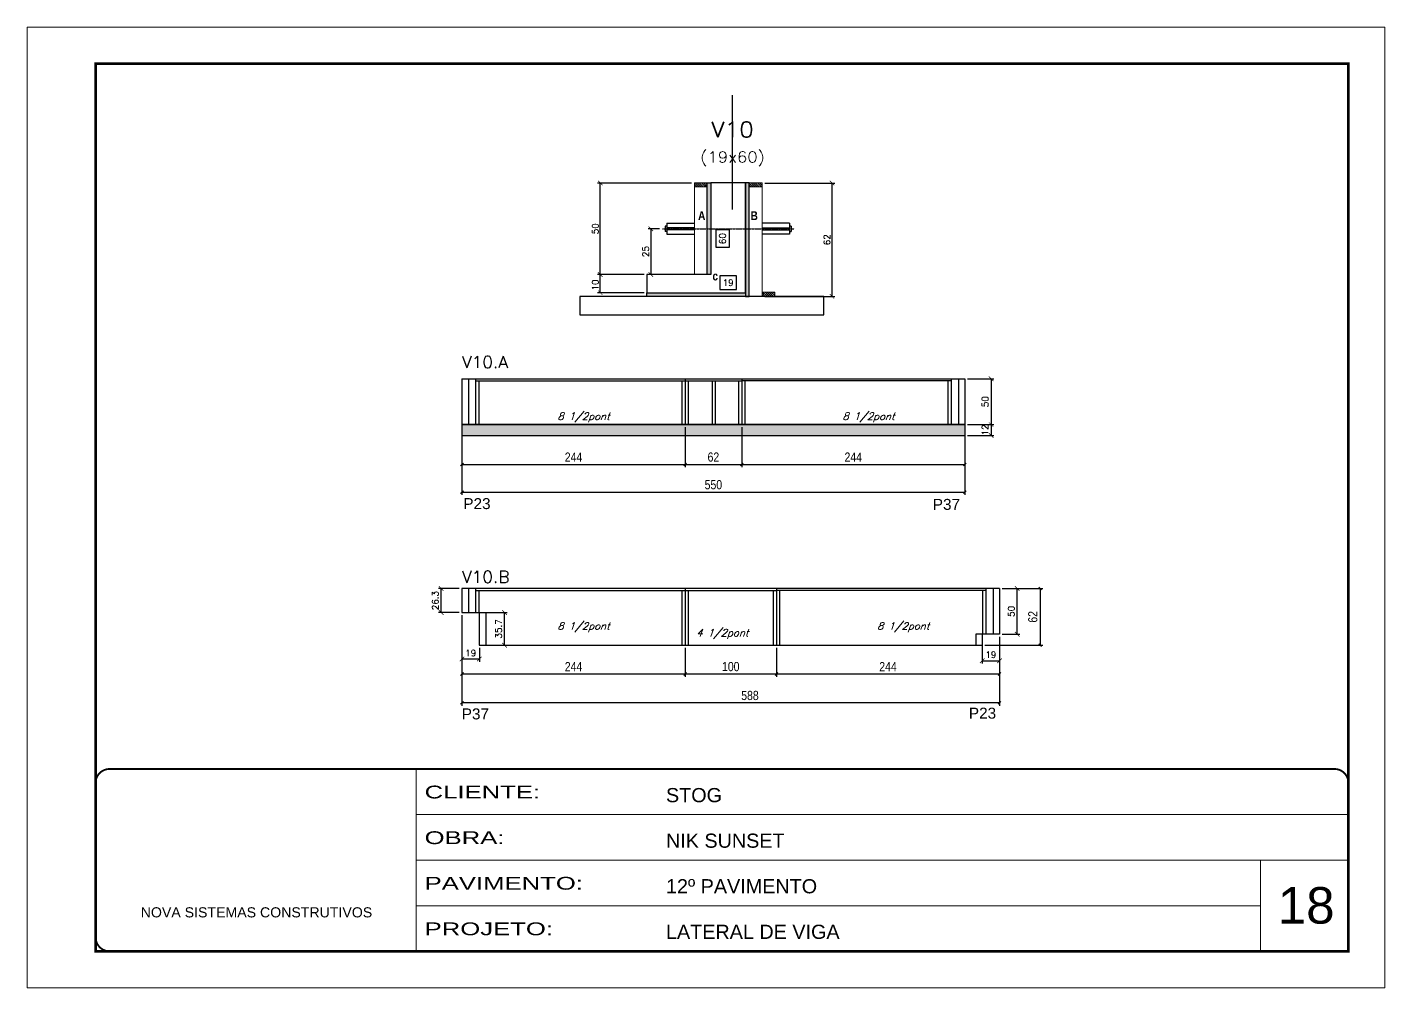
# Model space of a CAD drawing. Extents: x -10448 to -1189, y -11772 to 17235.
# Drawn here: x -8850 to -7365, y 11200 to 12250 of the extents above; entities that cross this region are included whole.
import ezdxf
from ezdxf.enums import TextEntityAlignment as Align

# ---------------------------------------------------------------- set-up
doc = ezdxf.new("R2010")
doc.units = 0
for name, pattern in [('CONTINUO', [0]), ('DASHED', [0.75, 0.5, -0.25]), ('HIDDEN', [0.375, 0.25, -0.125])]:
    doc.linetypes.add(name, pattern=pattern)
for name, color, linetype in [('5', 5, 'Continuous'), ('barrote', 251, 'Continuous'), ('COTA', 241, 'Continuous'), ('Cota Seção (2x)', 4, 'Continuous'), ('detalhes', 4, 'Continuous'), ('Painéis', 200, 'Continuous'), ('SARR_2.2x7', 40, 'Continuous'), ('SARR_3.5x7', 81, 'Continuous'), ('TENSOR', 3, 'Continuous'), ('texto', 7, 'Continuous'), ('Texto de Titulo', 7, 'Continuous'), ('Texto Qtd Sarr', 242, 'Continuous')]:
    doc.layers.add(name, color=color, linetype=linetype)
for name, color, linetype, lineweight in [('CARIMBO', 255, 'Continuous', 9), ('CONCRETO', 251, 'Continuous', 25), ('Folhas', 255, 'Continuous', 9), ('Hachura', 251, 'Continuous', 9), ('Madeira', 126, 'Continuous', 18), ('SARRAFO DE PRESSAO', 251, 'DASHED', 9), ('Texto Seção', 7, 'Continuous', 15)]:
    doc.layers.add(name, color=color, linetype=linetype, lineweight=lineweight)
doc.styles.add('ARIAL', font='arial.ttf')
doc.styles.add('COTA TECNICA', font='techl___.ttf', dxfattribs={"height": 10})
doc.styles.add('REGUA-120', font='ROMANS.shx', dxfattribs={"height": 15})
doc.styles.add('Romans', font='romans.shx')
doc.styles.get("Standard").update_dxf_attribs({"font": 'arial.ttf'})
doc.styles.add('TECNICA', font='techb___.ttf', dxfattribs={"height": 10})
doc.styles.add('Tecnologia', font='')
doc.styles.get('Tecnologia').set_extended_font_data('Forgotten Futurist')
doc.dimstyles.new('Cota Paínel', dxfattribs={"dimtxt": 7, "dimasz": 5, "dimexe": 3, "dimexo": 3, "dimgap": 3, "dimtad": 1, "dimdec": 1, "dimzin": 12, "dimdsep": 46, "dimtxsty": 'Romans', "dimblk": 'ARCHTICK', "dimcen": 0, "dimclrd": 4, "dimclre": 4, "dimclrt": 1, "dimadec": 1, "dimazin": 3, "dimtfac": 1, "dimtdec": 1, "dimtmove": 0, "dimatfit": 3, "dimldrblk": 'OBLIQUE', "dimfxl": 1, "dimtolj": 1, "dimtzin": 12, "dimarcsym": 0})
doc.dimstyles.new('Cota Seção (2x)', dxfattribs={"dimtxt": 7, "dimasz": 5, "dimexe": 3, "dimexo": 3, "dimgap": 2, "dimtad": 3, "dimdec": 1, "dimlfac": 0.5, "dimzin": 12, "dimdsep": 46, "dimtxsty": 'Romans', "dimblk": 'ARCHTICK', "dimcen": 0, "dimclrd": 4, "dimclre": 4, "dimclrt": 1, "dimadec": 1, "dimazin": 3, "dimtfac": 1, "dimtdec": 1, "dimtmove": 0, "dimatfit": 3, "dimldrblk": 'OBLIQUE', "dimfxl": 1, "dimtolj": 1, "dimtzin": 12, "dimarcsym": 0})
doc.dimstyles.new('Cota Seção interna', dxfattribs={"dimtxt": 7, "dimasz": 6, "dimexe": 0.18, "dimexo": 2, "dimgap": -4, "dimtad": 3, "dimdec": 1, "dimlfac": 0.5, "dimzin": 12, "dimdsep": 46, "dimtxsty": 'Romans', "dimblk": 'ARCHTICK', "dimcen": 0.09, "dimse1": 1, "dimse2": 1, "dimsd1": 1, "dimsd2": 1, "dimclrd": 180, "dimclre": 5, "dimclrt": 1, "dimadec": 0, "dimazin": 3, "dimtfac": 1, "dimtdec": 1, "dimtofl": 0, "dimtmove": 0, "dimatfit": 3, "dimldrblk": 'ARCHTICK', "dimfxl": 1, "dimtolj": 1, "dimtzin": 0, "dimarcsym": 0})
doc.dimstyles.new('PAINEL', dxfattribs={"dimtxt": 10, "dimasz": 3, "dimexe": 3, "dimexo": 3, "dimgap": 3, "dimtad": 1, "dimdec": 1, "dimzin": 12, "dimdsep": 46, "dimtxsty": 'COTA TECNICA', "dimblk1": 'OBLIQUE', "dimblk2": 'OBLIQUE', "dimsah": 1, "dimcen": 0.9, "dimclrd": 4, "dimclre": 4, "dimclrt": 240, "dimadec": 1, "dimazin": 3, "dimtfac": 1, "dimtdec": 1, "dimtmove": 0, "dimatfit": 3, "dimfxl": 1, "dimtolj": 1, "dimtzin": 12, "dimarcsym": 0})

# ---------------------------------------------------------------- blocks, each defined once
blk = doc.blocks.new('9999999999')
at = {"color": 30, "linetype": 'CONTINUO'}
for p, q in [((98564.6, 34230.2), (98564.6, 34429.4)), ((98564.6, 34379.6), (99584, 34379.6)), ((98564.6, 34329.8), (99488, 34329.8)), ((99584, 34329.8), (99488, 34329.8)), ((99488, 34329.8), (99488, 34230.2)), ((98564.6, 34280), (99488, 34280))]:
    blk.add_line(p, q, dxfattribs=at)
at = {"color": 30, "linetype": 'CONTINUO', "const_width": 2}
blk.add_lwpolyline([(99584, 34230.2), (99584, 34414.4, 0.414214), (99569, 34429.4), (98229, 34429.4, 0.414214), (98214, 34414.4), (98214, 34245.2, 0.414214), (98229, 34230.2), (99584, 34230.2)], format="xyb", dxfattribs=at)
at = {"layer": 'Folhas'}
blk.add_lwpolyline([(98139, 34190.2), (99624, 34190.2), (99624, 35240.2), (98139, 35240.2)], close=True, dxfattribs=at)
at = {"layer": 'Folhas', "color": 30, "const_width": 3}
blk.add_lwpolyline([(98214, 34230.2), (99584, 34230.2), (99584, 35200.2), (98214, 35200.2)], close=True, dxfattribs=at)
at = {"color": 7, "linetype": 'Continuous', "ltscale": 5, "style": 'ARIAL'}
for s, height, p in [('STOG', 15.48, (98837.7, 34393.1)), ('NIK SUNSET', 15.48, (98837.7, 34343.3)), ('12º PAVIMENTO', 15.483, (98837.7, 34293.5)), ('NOVA SISTEMAS CONSTRUTIVOS', 11.059, (98263.2, 34267.2)), ('LATERAL DE VIGA', 15.483, (98837.7, 34243.7))]:
    blk.add_text(s, height=height, dxfattribs=at).set_placement(p)
at = {"layer": 'Folhas', "color": 7, "style": 'Tecnologia', "width": 1.5}
for s, p in [('CLIENTE:', (98573.7, 34397.2)), ('OBRA:', (98573.7, 34347.3)), ('PAVIMENTO:', (98573.7, 34297.5)), ('PROJETO:', (98573.7, 34247.7))]:
    blk.add_text(s, height=14, dxfattribs=at).set_placement(p)
blk = doc.blocks.new('_ArchTick')
at = {"color": 0, "linetype": 'ByBlock', "const_width": 0.15}
blk.add_lwpolyline([(-0.5, -0.5), (0.5, 0.5)], dxfattribs=at)
blk = doc.blocks.new('*D390')
at = {"layer": 'COTA', "color": 4, "lineweight": -2, "transparency": 16777216}
for p, q in [((-8158, 12029.5), (-8170.7, 12029.5)), ((-8167.7, 12029.5), (-8167.7, 11979.6)), ((-8158, 11979.6), (-8170.7, 11979.6))]:
    blk.add_line(p, q, dxfattribs=at)
at = {"layer": 'Defpoints', "color": 0, "transparency": 16777216}
for p in [(-8155, 12029.5), (-8167.7, 11979.6), (-8155, 11979.6)]:
    blk.add_point(p, dxfattribs=at)
at = {"layer": 'COTA', "color": 4, "lineweight": -2, "transparency": 16777216, "xscale": 5, "yscale": 5, "zscale": 5}
for p, rotation in [((-8167.7, 12029.5), 90), ((-8167.7, 11979.6), 270)]:
    blk.add_blockref('_ArchTick', p, dxfattribs=dict(at, rotation=rotation))
at = {"layer": 'COTA', "color": 1, "transparency": 16777216, "insert": (-8173.2, 12004.6), "char_height": 7, "attachment_point": 5, "rotation": 90, "style": 'Romans'}
blk.add_mtext('\\A1;25', dxfattribs=at)
blk = doc.blocks.new('_Oblique')
at = {"color": 0, "linetype": 'ByBlock', "lineweight": -2}
blk.add_line((-0.5, -0.5), (0.5, 0.5), dxfattribs=at)
blk = doc.blocks.new('*D391')
at = {"layer": 'COTA', "color": 4, "lineweight": -2, "transparency": 16777216}
for p, q in [((-8043, 12079.6), (-7966.5, 12079.6)), ((-7969.5, 12079.6), (-7969.5, 11955.6)), ((-8043, 11955.6), (-7966.5, 11955.6))]:
    blk.add_line(p, q, dxfattribs=at)
at = {"layer": 'Defpoints', "color": 0, "transparency": 16777216}
for p in [(-8046, 12079.6), (-8046, 11955.6), (-7969.5, 11955.6)]:
    blk.add_point(p, dxfattribs=at)
at = {"layer": 'COTA', "color": 4, "lineweight": -2, "transparency": 16777216, "xscale": 5, "yscale": 5, "zscale": 5}
for p, rotation in [((-7969.5, 12079.6), 90), ((-7969.5, 11955.6), 270)]:
    blk.add_blockref('_ArchTick', p, dxfattribs=dict(at, rotation=rotation))
at = {"layer": 'COTA', "color": 1, "transparency": 16777216, "insert": (-7975, 12017.6), "char_height": 7, "attachment_point": 5, "rotation": 90, "style": 'Romans'}
blk.add_mtext('\\A1;62', dxfattribs=at)
blk = doc.blocks.new('*D392')
at = {"layer": 'Cota Seção (2x)', "color": 180, "lineweight": -2, "transparency": 16777216}
for p, q in [((-8081.7, 12028.3), (-8096.7, 12028.3)), ((-8096.7, 12028.3), (-8096.7, 12009.3)), ((-8081.7, 12009.3), (-8081.7, 12028.3)), ((-8096.7, 12009.3), (-8081.7, 12009.3))]:
    blk.add_line(p, q, dxfattribs=at)
at = {"layer": 'Defpoints', "color": 0, "transparency": 16777216}
for p in [(-8064, 12079.6), (-8077.7, 11959.6), (-8064, 11959.6)]:
    blk.add_point(p, dxfattribs=at)
at = {"layer": 'Cota Seção (2x)', "color": 1, "transparency": 16777216, "insert": (-8089.2, 12018.8), "char_height": 7, "attachment_point": 5, "rotation": 90, "style": 'Romans'}
blk.add_mtext('\\A1;60', dxfattribs=at)
blk = doc.blocks.new('*D393')
at = {"layer": 'Cota Seção (2x)', "color": 180, "lineweight": -2, "transparency": 16777216}
for p, q in [((-8074, 11978.1), (-8092, 11978.1)), ((-8092, 11978.1), (-8092, 11963.1)), ((-8074, 11963.1), (-8074, 11978.1)), ((-8092, 11963.1), (-8074, 11963.1))]:
    blk.add_line(p, q, dxfattribs=at)
at = {"layer": 'Defpoints', "color": 0, "transparency": 16777216}
for p in [(-8102, 12079.6), (-8064, 12079.6), (-8064, 11959.1)]:
    blk.add_point(p, dxfattribs=at)
at = {"layer": 'Cota Seção (2x)', "color": 1, "transparency": 16777216, "insert": (-8083, 11970.6), "char_height": 7, "attachment_point": 5, "style": 'Romans'}
blk.add_mtext('\\A1;19', dxfattribs=at)
blk = doc.blocks.new('*D388')
at = {"layer": 'COTA', "color": 4, "lineweight": -2, "transparency": 16777216}
for p, q in [((-8175, 11979.6), (-8225.9, 11979.6)), ((-8222.9, 11959.6), (-8222.9, 11979.6)), ((-8175, 11959.6), (-8225.9, 11959.6))]:
    blk.add_line(p, q, dxfattribs=at)
at = {"layer": 'Defpoints', "color": 0, "transparency": 16777216}
for p in [(-8222.9, 11979.6), (-8172, 11979.6), (-8172, 11959.6)]:
    blk.add_point(p, dxfattribs=at)
at = {"layer": 'COTA', "color": 4, "lineweight": -2, "transparency": 16777216, "xscale": 5, "yscale": 5, "zscale": 5}
for p, rotation in [((-8222.9, 11979.6), 90), ((-8222.9, 11959.6), 270)]:
    blk.add_blockref('_ArchTick', p, dxfattribs=dict(at, rotation=rotation))
at = {"layer": 'COTA', "color": 1, "transparency": 16777216, "insert": (-8228.4, 11968.1), "char_height": 7, "attachment_point": 5, "rotation": 90, "style": 'Romans'}
blk.add_mtext('\\A1;10', dxfattribs=at)
blk = doc.blocks.new('*D389')
at = {"layer": 'COTA', "color": 4, "lineweight": -2, "transparency": 16777216}
for p, q in [((-8123, 12079.6), (-8225.9, 12079.6)), ((-8222.9, 11979.6), (-8222.9, 12079.6)), ((-8175, 11979.6), (-8225.9, 11979.6))]:
    blk.add_line(p, q, dxfattribs=at)
at = {"layer": 'Defpoints', "color": 0, "transparency": 16777216}
for p in [(-8222.9, 12079.6), (-8120, 12079.6), (-8172, 11979.6)]:
    blk.add_point(p, dxfattribs=at)
at = {"layer": 'COTA', "color": 4, "lineweight": -2, "transparency": 16777216, "xscale": 5, "yscale": 5, "zscale": 5}
for p, rotation in [((-8222.9, 12079.6), 90), ((-8222.9, 11979.6), 270)]:
    blk.add_blockref('_ArchTick', p, dxfattribs=dict(at, rotation=rotation))
at = {"layer": 'COTA', "color": 1, "transparency": 16777216, "insert": (-8228.4, 12029.6), "char_height": 7, "attachment_point": 5, "rotation": 90, "style": 'Romans'}
blk.add_mtext('\\A1;50', dxfattribs=at)
blk = doc.blocks.new('titulo1')
at = {"layer": 'Defpoints', "color": 252, "linetype": 'HIDDEN', "ltscale": 2}
blk.add_line((0, 0), (0, 125), dxfattribs=at)
at = {"layer": 'Defpoints', "style": 'Romans', "oblique": 15}
blk.add_attdef('FOLHA', text='', height=10, dxfattribs=at).set_placement((0, 15.6), align=Align.MIDDLE_CENTER)
at = {"layer": 'Texto Qtd Sarr', "color": 3, "style": 'Romans', "oblique": 15}
for tag, height, p in [('TITULO', 17, (0, 71.4)), ('SEÇÃO', 12, (0, 41.5))]:
    blk.add_attdef(tag, text='', height=height, dxfattribs=at).set_placement(p, align=Align.MIDDLE_CENTER)
blk = doc.blocks.new('*D397')
at = {"layer": 'COTA', "color": 4, "linetype": 'ByBlock', "lineweight": -2, "transparency": 16777216}
for p, q in [((-8374.2, 11812.6), (-8374.2, 11768.9)), ((-8130.2, 11812.6), (-8130.2, 11768.9)), ((-8374.2, 11771.9), (-8130.2, 11771.9))]:
    blk.add_line(p, q, dxfattribs=at)
at = {"layer": 'Defpoints', "color": 0, "linetype": 'ByBlock', "transparency": 16777216}
for p in [(-8374.2, 11815.6), (-8130.2, 11815.6), (-8130.2, 11771.9)]:
    blk.add_point(p, dxfattribs=at)
at = {"layer": 'COTA', "color": 4, "linetype": 'ByBlock', "lineweight": -2, "transparency": 16777216, "xscale": 3, "yscale": 3, "zscale": 3, "rotation": 180}
blk.add_blockref('_Oblique', (-8374.2, 11771.9), dxfattribs=at)
at = {"layer": 'COTA', "color": 4, "linetype": 'ByBlock', "lineweight": -2, "transparency": 16777216, "xscale": 3, "yscale": 3, "zscale": 3}
blk.add_blockref('_Oblique', (-8130.2, 11771.9), dxfattribs=at)
at = {"layer": 'COTA', "color": 240, "linetype": 'ByBlock', "transparency": 16777216, "insert": (-8252.2, 11780), "char_height": 10, "attachment_point": 5, "style": 'COTA TECNICA'}
blk.add_mtext('\\A1;244', dxfattribs=at)
blk = doc.blocks.new('*D398')
at = {"layer": 'COTA', "color": 4, "linetype": 'ByBlock', "lineweight": -2, "transparency": 16777216}
for p, q in [((-8130.2, 11812.6), (-8130.2, 11768.9)), ((-8068.2, 11812.6), (-8068.2, 11768.9)), ((-8130.2, 11771.9), (-8068.2, 11771.9))]:
    blk.add_line(p, q, dxfattribs=at)
at = {"layer": 'Defpoints', "color": 0, "linetype": 'ByBlock', "transparency": 16777216}
for p in [(-8130.2, 11815.6), (-8068.2, 11815.6), (-8068.2, 11771.9)]:
    blk.add_point(p, dxfattribs=at)
at = {"layer": 'COTA', "color": 4, "linetype": 'ByBlock', "lineweight": -2, "transparency": 16777216, "xscale": 3, "yscale": 3, "zscale": 3, "rotation": 180}
blk.add_blockref('_Oblique', (-8130.2, 11771.9), dxfattribs=at)
at = {"layer": 'COTA', "color": 4, "linetype": 'ByBlock', "lineweight": -2, "transparency": 16777216, "xscale": 3, "yscale": 3, "zscale": 3}
blk.add_blockref('_Oblique', (-8068.2, 11771.9), dxfattribs=at)
at = {"layer": 'COTA', "color": 240, "linetype": 'ByBlock', "transparency": 16777216, "insert": (-8099.2, 11780), "char_height": 10, "attachment_point": 5, "style": 'COTA TECNICA'}
blk.add_mtext('\\A1;62', dxfattribs=at)
blk = doc.blocks.new('*D399')
at = {"layer": 'COTA', "color": 4, "linetype": 'ByBlock', "lineweight": -2, "transparency": 16777216}
for p, q in [((-8068.2, 11812.6), (-8068.2, 11768.9)), ((-7824.2, 11812.6), (-7824.2, 11768.9)), ((-8068.2, 11771.9), (-7824.2, 11771.9))]:
    blk.add_line(p, q, dxfattribs=at)
at = {"layer": 'Defpoints', "color": 0, "linetype": 'ByBlock', "transparency": 16777216}
for p in [(-8068.2, 11815.6), (-7824.2, 11815.6), (-7824.2, 11771.9)]:
    blk.add_point(p, dxfattribs=at)
at = {"layer": 'COTA', "color": 4, "linetype": 'ByBlock', "lineweight": -2, "transparency": 16777216, "xscale": 3, "yscale": 3, "zscale": 3, "rotation": 180}
blk.add_blockref('_Oblique', (-8068.2, 11771.9), dxfattribs=at)
at = {"layer": 'COTA', "color": 4, "linetype": 'ByBlock', "lineweight": -2, "transparency": 16777216, "xscale": 3, "yscale": 3, "zscale": 3}
blk.add_blockref('_Oblique', (-7824.2, 11771.9), dxfattribs=at)
at = {"layer": 'COTA', "color": 240, "linetype": 'ByBlock', "transparency": 16777216, "insert": (-7946.2, 11780), "char_height": 10, "attachment_point": 5, "style": 'COTA TECNICA'}
blk.add_mtext('\\A1;244', dxfattribs=at)
blk = doc.blocks.new('*D400')
at = {"layer": 'COTA', "color": 4, "linetype": 'ByBlock', "lineweight": -2, "transparency": 16777216}
for p, q in [((-8030.2, 11571.4), (-8030.2, 11539.9)), ((-7786.2, 11571.4), (-7786.2, 11539.9)), ((-7786.2, 11542.9), (-8030.2, 11542.9))]:
    blk.add_line(p, q, dxfattribs=at)
at = {"layer": 'Defpoints', "color": 0, "linetype": 'ByBlock', "transparency": 16777216}
for p in [(-8030.2, 11574.4), (-7786.2, 11574.4), (-8030.2, 11542.9)]:
    blk.add_point(p, dxfattribs=at)
at = {"layer": 'COTA', "color": 4, "linetype": 'ByBlock', "lineweight": -2, "transparency": 16777216, "xscale": 3, "yscale": 3, "zscale": 3, "rotation": 180}
blk.add_blockref('_Oblique', (-8030.2, 11542.9), dxfattribs=at)
at = {"layer": 'COTA', "color": 4, "linetype": 'ByBlock', "lineweight": -2, "transparency": 16777216, "xscale": 3, "yscale": 3, "zscale": 3}
blk.add_blockref('_Oblique', (-7786.2, 11542.9), dxfattribs=at)
at = {"layer": 'COTA', "color": 240, "linetype": 'ByBlock', "transparency": 16777216, "insert": (-7908.2, 11551), "char_height": 10, "attachment_point": 5, "style": 'COTA TECNICA'}
blk.add_mtext('\\A1;244', dxfattribs=at)
blk = doc.blocks.new('*D394')
at = {"layer": 'COTA', "color": 4, "linetype": 'ByBlock', "lineweight": -2, "transparency": 16777216}
for p, q in [((-8374.2, 11571.4), (-8374.2, 11508.3)), ((-7786.2, 11571.4), (-7786.2, 11508.3)), ((-7786.2, 11511.3), (-8374.2, 11511.3))]:
    blk.add_line(p, q, dxfattribs=at)
at = {"layer": 'Defpoints', "color": 0, "linetype": 'ByBlock', "transparency": 16777216}
for p in [(-8374.2, 11574.4), (-7786.2, 11574.4), (-8374.2, 11511.3)]:
    blk.add_point(p, dxfattribs=at)
at = {"layer": 'COTA', "color": 4, "linetype": 'ByBlock', "lineweight": -2, "transparency": 16777216, "xscale": 3, "yscale": 3, "zscale": 3, "rotation": 180}
blk.add_blockref('_Oblique', (-8374.2, 11511.3), dxfattribs=at)
at = {"layer": 'COTA', "color": 4, "linetype": 'ByBlock', "lineweight": -2, "transparency": 16777216, "xscale": 3, "yscale": 3, "zscale": 3}
blk.add_blockref('_Oblique', (-7786.2, 11511.3), dxfattribs=at)
at = {"layer": 'COTA', "color": 240, "linetype": 'ByBlock', "transparency": 16777216, "insert": (-8059.2, 11519.4), "char_height": 10, "attachment_point": 5, "style": 'COTA TECNICA'}
blk.add_mtext('\\A1;588', dxfattribs=at)
blk = doc.blocks.new('*D401')
at = {"layer": 'COTA', "color": 4, "linetype": 'ByBlock', "lineweight": -2, "transparency": 16777216}
for p, q in [((-8130.2, 11571.4), (-8130.2, 11539.9)), ((-8030.2, 11571.4), (-8030.2, 11539.9)), ((-8030.2, 11542.9), (-8130.2, 11542.9))]:
    blk.add_line(p, q, dxfattribs=at)
at = {"layer": 'Defpoints', "color": 0, "linetype": 'ByBlock', "transparency": 16777216}
for p in [(-8130.2, 11574.4), (-8030.2, 11574.4), (-8130.2, 11542.9)]:
    blk.add_point(p, dxfattribs=at)
at = {"layer": 'COTA', "color": 4, "linetype": 'ByBlock', "lineweight": -2, "transparency": 16777216, "xscale": 3, "yscale": 3, "zscale": 3, "rotation": 180}
blk.add_blockref('_Oblique', (-8130.2, 11542.9), dxfattribs=at)
at = {"layer": 'COTA', "color": 4, "linetype": 'ByBlock', "lineweight": -2, "transparency": 16777216, "xscale": 3, "yscale": 3, "zscale": 3}
blk.add_blockref('_Oblique', (-8030.2, 11542.9), dxfattribs=at)
at = {"layer": 'COTA', "color": 240, "linetype": 'ByBlock', "transparency": 16777216, "insert": (-8080.2, 11551), "char_height": 10, "attachment_point": 5, "style": 'COTA TECNICA'}
blk.add_mtext('\\A1;100', dxfattribs=at)
blk = doc.blocks.new('*D402')
at = {"layer": 'COTA', "color": 4, "linetype": 'ByBlock', "lineweight": -2, "transparency": 16777216}
for p, q in [((-8374.2, 11607.1), (-8374.2, 11539.9)), ((-8130.2, 11571.4), (-8130.2, 11539.9)), ((-8130.2, 11542.9), (-8374.2, 11542.9))]:
    blk.add_line(p, q, dxfattribs=at)
at = {"layer": 'Defpoints', "color": 0, "linetype": 'ByBlock', "transparency": 16777216}
for p in [(-8374.2, 11610.1), (-8130.2, 11574.4), (-8374.2, 11542.9)]:
    blk.add_point(p, dxfattribs=at)
at = {"layer": 'COTA', "color": 4, "linetype": 'ByBlock', "lineweight": -2, "transparency": 16777216, "xscale": 3, "yscale": 3, "zscale": 3, "rotation": 180}
blk.add_blockref('_Oblique', (-8374.2, 11542.9), dxfattribs=at)
at = {"layer": 'COTA', "color": 4, "linetype": 'ByBlock', "lineweight": -2, "transparency": 16777216, "xscale": 3, "yscale": 3, "zscale": 3}
blk.add_blockref('_Oblique', (-8130.2, 11542.9), dxfattribs=at)
at = {"layer": 'COTA', "color": 240, "linetype": 'ByBlock', "transparency": 16777216, "insert": (-8252.2, 11551), "char_height": 10, "attachment_point": 5, "style": 'COTA TECNICA'}
blk.add_mtext('\\A1;244', dxfattribs=at)
blk = doc.blocks.new('*D403')
at = {"layer": 'COTA', "color": 4, "linetype": 'ByBlock', "lineweight": -2, "transparency": 16777216}
for p, q in [((-7783.2, 11636.4), (-7738.7, 11636.4)), ((-7741.7, 11636.4), (-7741.7, 11574.4)), ((-7802.2, 11574.4), (-7738.7, 11574.4))]:
    blk.add_line(p, q, dxfattribs=at)
at = {"layer": 'Defpoints', "color": 0, "linetype": 'ByBlock', "transparency": 16777216}
for p in [(-7786.2, 11636.4), (-7805.2, 11574.4), (-7741.7, 11574.4)]:
    blk.add_point(p, dxfattribs=at)
at = {"layer": 'COTA', "color": 4, "linetype": 'ByBlock', "lineweight": -2, "transparency": 16777216, "xscale": 3, "yscale": 3, "zscale": 3}
for p, rotation in [((-7741.7, 11636.4), 90), ((-7741.7, 11574.4), 270)]:
    blk.add_blockref('_Oblique', p, dxfattribs=dict(at, rotation=rotation))
at = {"layer": 'COTA', "color": 240, "linetype": 'ByBlock', "transparency": 16777216, "insert": (-7749.8, 11605.4), "char_height": 10, "attachment_point": 5, "rotation": 90, "style": 'COTA TECNICA'}
blk.add_mtext('\\A1;62', dxfattribs=at)
blk = doc.blocks.new('*D395')
at = {"layer": 'COTA', "color": 4, "lineweight": -2, "transparency": 16777216}
for p, q in [((-7821.2, 11865.6), (-7792.5, 11865.6)), ((-7795.5, 11865.6), (-7795.5, 11815.6)), ((-7821.2, 11815.6), (-7792.5, 11815.6))]:
    blk.add_line(p, q, dxfattribs=at)
at = {"layer": 'Defpoints', "color": 0, "transparency": 16777216}
for p in [(-7824.2, 11865.6), (-7824.2, 11815.6), (-7795.5, 11815.6)]:
    blk.add_point(p, dxfattribs=at)
at = {"layer": 'COTA', "color": 4, "lineweight": -2, "transparency": 16777216, "xscale": 5, "yscale": 5, "zscale": 5}
for p, rotation in [((-7795.5, 11865.6), 90), ((-7795.5, 11815.6), 270)]:
    blk.add_blockref('_ArchTick', p, dxfattribs=dict(at, rotation=rotation))
at = {"layer": 'COTA', "color": 1, "transparency": 16777216, "insert": (-7802, 11840.6), "char_height": 7, "attachment_point": 5, "rotation": 90, "style": 'Romans'}
blk.add_mtext('\\A1;50', dxfattribs=at)
blk = doc.blocks.new('*D396')
at = {"layer": 'COTA', "color": 4, "linetype": 'ByBlock', "lineweight": -2, "transparency": 16777216}
for p, q in [((-8374.2, 11812.6), (-8374.2, 11738.6)), ((-7824.2, 11812.6), (-7824.2, 11738.6)), ((-8374.2, 11741.6), (-7824.2, 11741.6))]:
    blk.add_line(p, q, dxfattribs=at)
at = {"layer": 'Defpoints', "color": 0, "linetype": 'ByBlock', "transparency": 16777216}
for p in [(-8374.2, 11815.6), (-7824.2, 11815.6), (-7824.2, 11741.6)]:
    blk.add_point(p, dxfattribs=at)
at = {"layer": 'COTA', "color": 4, "linetype": 'ByBlock', "lineweight": -2, "transparency": 16777216, "xscale": 3, "yscale": 3, "zscale": 3, "rotation": 180}
blk.add_blockref('_Oblique', (-8374.2, 11741.6), dxfattribs=at)
at = {"layer": 'COTA', "color": 4, "linetype": 'ByBlock', "lineweight": -2, "transparency": 16777216, "xscale": 3, "yscale": 3, "zscale": 3}
blk.add_blockref('_Oblique', (-7824.2, 11741.6), dxfattribs=at)
at = {"layer": 'COTA', "color": 240, "linetype": 'ByBlock', "transparency": 16777216, "insert": (-8099.2, 11749.8), "char_height": 10, "attachment_point": 5, "style": 'COTA TECNICA'}
blk.add_mtext('\\A1;550', dxfattribs=at)
blk = doc.blocks.new('*D404')
at = {"layer": 'COTA', "color": 4, "lineweight": -2, "transparency": 16777216}
for p, q in [((-7821.2, 11815.6), (-7792.5, 11815.6)), ((-7795.5, 11815.6), (-7795.5, 11803.6)), ((-7821.2, 11803.6), (-7792.5, 11803.6))]:
    blk.add_line(p, q, dxfattribs=at)
at = {"layer": 'Defpoints', "color": 0, "transparency": 16777216}
for p in [(-7824.2, 11815.6), (-7824.2, 11803.6), (-7795.5, 11803.6)]:
    blk.add_point(p, dxfattribs=at)
at = {"layer": 'COTA', "color": 4, "lineweight": -2, "transparency": 16777216, "xscale": 5, "yscale": 5, "zscale": 5}
for p, rotation in [((-7795.5, 11815.6), 90), ((-7795.5, 11803.6), 270)]:
    blk.add_blockref('_ArchTick', p, dxfattribs=dict(at, rotation=rotation))
at = {"layer": 'COTA', "color": 1, "transparency": 16777216, "insert": (-7802, 11809.6), "char_height": 7, "attachment_point": 5, "rotation": 90, "style": 'Romans'}
blk.add_mtext('\\A1;12', dxfattribs=at)
blk = doc.blocks.new('*D1233')
at = {"layer": 'COTA', "color": 4, "lineweight": -2, "transparency": 16777216}
for p, q in [((-7783.2, 11636.4), (-7763.9, 11636.4)), ((-7766.9, 11586.4), (-7766.9, 11636.4)), ((-7783.2, 11586.4), (-7763.9, 11586.4))]:
    blk.add_line(p, q, dxfattribs=at)
at = {"layer": 'Defpoints', "color": 0, "transparency": 16777216}
for p in [(-7786.2, 11636.4), (-7766.9, 11636.4), (-7786.2, 11586.4)]:
    blk.add_point(p, dxfattribs=at)
at = {"layer": 'COTA', "color": 4, "lineweight": -2, "transparency": 16777216, "xscale": 5, "yscale": 5, "zscale": 5}
for p, rotation in [((-7766.9, 11636.4), 90), ((-7766.9, 11586.4), 270)]:
    blk.add_blockref('_ArchTick', p, dxfattribs=dict(at, rotation=rotation))
at = {"layer": 'COTA', "color": 1, "transparency": 16777216, "insert": (-7773.4, 11611.4), "char_height": 7, "attachment_point": 5, "rotation": 90, "style": 'Romans'}
blk.add_mtext('\\A1;50', dxfattribs=at)
blk = doc.blocks.new('*D1234')
at = {"layer": 'COTA', "color": 4, "lineweight": -2, "transparency": 16777216}
for p, q in [((-7805.2, 11583.4), (-7805.2, 11554.5)), ((-7786.2, 11583.4), (-7786.2, 11554.5)), ((-7805.2, 11557.5), (-7786.2, 11557.5))]:
    blk.add_line(p, q, dxfattribs=at)
at = {"layer": 'Defpoints', "color": 0, "transparency": 16777216}
for p in [(-7805.2, 11586.4), (-7786.2, 11586.4), (-7786.2, 11557.5)]:
    blk.add_point(p, dxfattribs=at)
at = {"layer": 'COTA', "color": 4, "lineweight": -2, "transparency": 16777216, "xscale": 5, "yscale": 5, "zscale": 5, "rotation": 180}
blk.add_blockref('_ArchTick', (-7805.2, 11557.5), dxfattribs=at)
at = {"layer": 'COTA', "color": 4, "lineweight": -2, "transparency": 16777216, "xscale": 5, "yscale": 5, "zscale": 5}
blk.add_blockref('_ArchTick', (-7786.2, 11557.5), dxfattribs=at)
at = {"layer": 'COTA', "color": 1, "transparency": 16777216, "insert": (-7795.7, 11564), "char_height": 7, "attachment_point": 5, "style": 'Romans'}
blk.add_mtext('\\A1;19', dxfattribs=at)
blk = doc.blocks.new('*D1235')
at = {"layer": 'COTA', "color": 4, "lineweight": -2, "transparency": 16777216}
for p, q in [((-8374.2, 11607.1), (-8374.2, 11556.3)), ((-8355.2, 11571.4), (-8355.2, 11556.3)), ((-8355.2, 11559.3), (-8374.2, 11559.3))]:
    blk.add_line(p, q, dxfattribs=at)
at = {"layer": 'Defpoints', "color": 0, "transparency": 16777216}
for p in [(-8374.2, 11610.1), (-8355.2, 11574.4), (-8374.2, 11559.3)]:
    blk.add_point(p, dxfattribs=at)
at = {"layer": 'COTA', "color": 4, "lineweight": -2, "transparency": 16777216, "xscale": 5, "yscale": 5, "zscale": 5, "rotation": 180}
blk.add_blockref('_ArchTick', (-8374.2, 11559.3), dxfattribs=at)
at = {"layer": 'COTA', "color": 4, "lineweight": -2, "transparency": 16777216, "xscale": 5, "yscale": 5, "zscale": 5}
blk.add_blockref('_ArchTick', (-8355.2, 11559.3), dxfattribs=at)
at = {"layer": 'COTA', "color": 1, "transparency": 16777216, "insert": (-8364.7, 11565.8), "char_height": 7, "attachment_point": 5, "style": 'Romans'}
blk.add_mtext('\\A1;19', dxfattribs=at)
blk = doc.blocks.new('*D1236')
at = {"layer": 'COTA', "color": 4, "lineweight": -2, "transparency": 16777216}
for p, q in [((-8352.2, 11610.1), (-8324.6, 11610.1)), ((-8327.6, 11574.4), (-8327.6, 11610.1)), ((-8352.2, 11574.4), (-8324.6, 11574.4))]:
    blk.add_line(p, q, dxfattribs=at)
at = {"layer": 'Defpoints', "color": 0, "transparency": 16777216}
for p in [(-8355.2, 11610.1), (-8327.6, 11610.1), (-8355.2, 11574.4)]:
    blk.add_point(p, dxfattribs=at)
at = {"layer": 'COTA', "color": 4, "lineweight": -2, "transparency": 16777216, "xscale": 5, "yscale": 5, "zscale": 5}
for p, rotation in [((-8327.6, 11610.1), 90), ((-8327.6, 11574.4), 270)]:
    blk.add_blockref('_ArchTick', p, dxfattribs=dict(at, rotation=rotation))
at = {"layer": 'COTA', "color": 1, "transparency": 16777216, "insert": (-8334.1, 11592.2), "char_height": 7, "attachment_point": 5, "rotation": 90, "style": 'Romans'}
blk.add_mtext('\\A1;35.7', dxfattribs=at)
blk = doc.blocks.new('*D1239')
at = {"layer": 'COTA', "color": 4, "lineweight": -2, "transparency": 16777216}
for p, q in [((-8377.2, 11636.4), (-8399.9, 11636.4)), ((-8396.9, 11610.1), (-8396.9, 11636.4)), ((-8377.2, 11610.1), (-8399.9, 11610.1))]:
    blk.add_line(p, q, dxfattribs=at)
at = {"layer": 'Defpoints', "color": 0, "transparency": 16777216}
for p in [(-8396.9, 11636.4), (-8374.2, 11636.4), (-8374.2, 11610.1)]:
    blk.add_point(p, dxfattribs=at)
at = {"layer": 'COTA', "color": 4, "lineweight": -2, "transparency": 16777216, "xscale": 5, "yscale": 5, "zscale": 5}
for p, rotation in [((-8396.9, 11636.4), 90), ((-8396.9, 11610.1), 270)]:
    blk.add_blockref('_ArchTick', p, dxfattribs=dict(at, rotation=rotation))
at = {"layer": 'COTA', "color": 1, "transparency": 16777216, "insert": (-8403.4, 11623.2), "char_height": 7, "attachment_point": 5, "rotation": 90, "style": 'Romans'}
blk.add_mtext('\\A1;26.3', dxfattribs=at)

msp = doc.modelspace()

# ---------------------------------------------------------------- hatches: boundary and pattern name
at = {"layer": 'COTA', "linetype": 'ByBlock'}
h = msp.add_hatch(dxfattribs=at)
h.set_pattern_fill('AR-CONC', color=256, scale=0.03)
h.paths.add_polyline_path([(-7824.23, 11803.65), (-7824.23, 11815.65), (-8374.23, 11815.65), (-8374.23, 11803.65)])
at = {"layer": 'Hachura'}
h = msp.add_hatch(dxfattribs=at)
h.set_pattern_fill('ANSI31', color=256, scale=0.5, angle=90, style=0)
h.set_pattern_definition([(135, (-30864.838, 20382.891), (-1.12253202, -1.12253202), [])])
h.paths.add_polyline_path([(-8119.98, 12079.65), (-8119.98, 12075.25), (-8105.98, 12075.25), (-8105.98, 12079.65)])
h = msp.add_hatch(color=256, dxfattribs=at)
h.dxf.hatch_style = 1
h.paths.add_polyline_path([(-8105.98, 11979.65), (-8101.98, 11979.65), (-8101.98, 12079.65), (-8105.98, 12079.65)])
h = msp.add_hatch(color=256, dxfattribs=at)
h.dxf.hatch_style = 1
h.paths.add_polyline_path([(-8059.98, 12079.65), (-8063.98, 12079.65), (-8063.98, 11955.65), (-8059.98, 11955.65)])
h = msp.add_hatch(dxfattribs=at)
h.set_pattern_fill('ANSI31', color=256, scale=0.5, angle=270, style=0)
h.set_pattern_definition([(315, (15094.4023, 3594.4035), (1.12253202, 1.12253202), [])])
h.paths.add_polyline_path([(-8045.98, 12079.65), (-8045.98, 12075.25), (-8059.98, 12075.25), (-8059.98, 12079.65)])
h = msp.add_hatch(color=256, dxfattribs=at)
h.dxf.hatch_style = 1
h.paths.add_polyline_path([(-8171.98, 11955.65), (-8171.98, 11959.65), (-8063.98, 11959.65), (-8063.98, 11955.65)])
h = msp.add_hatch(dxfattribs=at)
h.set_pattern_fill('ANSI31', color=256, scale=0.5, angle=270, style=0)
h.set_pattern_definition([(315, (14950.4023, 3726.4035), (1.12253202, 1.12253202), [])])
h.paths.add_polyline_path([(-8031.98, 11956.05), (-8031.98, 11960.45), (-8045.98, 11960.45), (-8045.98, 11956.05)])

# ---------------------------------------------------------------- linework, layer by layer
at = {"ltscale": 3}
for p, q in [((-8151.98, 12032.55), (-8151.98, 12026.55)), ((-8149.98, 12032.55), (-8151.98, 12032.55)), ((-8149.98, 12035.55), (-8149.98, 12023.55)), ((-8149.98, 12035.55), (-8119.98, 12035.55)), ((-8119.98, 12030.55), (-8149.98, 12030.55)), ((-8119.98, 12028.55), (-8149.98, 12028.55)), ((-8015.98, 12035.55), (-8045.98, 12035.55)), ((-8045.98, 12030.55), (-8015.98, 12030.55)), ((-8045.98, 12028.55), (-8015.98, 12028.55)), ((-8015.98, 12035.55), (-8015.98, 12023.55)), ((-8013.98, 12032.55), (-8015.98, 12032.55)), ((-8013.98, 12032.55), (-8013.98, 12026.55)), ((-8149.98, 12026.55), (-8151.98, 12026.55)), ((-8149.98, 12023.55), (-8119.98, 12023.55)), ((-8015.98, 12023.55), (-8045.98, 12023.55)), ((-8015.98, 12026.55), (-8013.98, 12026.55))]:
    msp.add_line(p, q, dxfattribs=at)
at = {"layer": 'barrote'}
msp.add_lwpolyline([(-8245.16, 11935.65), (-7978.25, 11935.65), (-7978.25, 11955.65), (-8245.16, 11955.65)], close=True, dxfattribs=at)
at = {"layer": 'CONCRETO'}
for points in [[(-8101.98, 12079.65), (-8101.98, 11979.65), (-8171.98, 11979.65), (-8171.98, 11959.65), (-8171.98, 11959.65), (-8171.98, 11959.65), (-8063.98, 11959.65), (-8063.98, 12079.65)], [(-8063.98, 12079.65), (-8101.98, 12079.65)]]:
    msp.add_lwpolyline(points, dxfattribs=at)
at = {"layer": 'COTA', "linetype": 'ByBlock'}
for p, q in [((-8374.23, 11815.65), (-8374.23, 11803.65)), ((-7824.23, 11815.65), (-7824.23, 11803.65)), ((-8374.23, 11803.65), (-7824.23, 11803.65))]:
    msp.add_line(p, q, dxfattribs=at)
at = {"layer": 'Madeira'}
for points in [[(-8119.98, 12079.65), (-8119.98, 12075.25), (-8105.98, 12075.25), (-8105.98, 12079.65)], [(-8119.98, 11979.65), (-8105.98, 11979.65), (-8105.98, 12079.65), (-8119.98, 12079.65)], [(-8045.98, 12079.65), (-8045.98, 12075.25), (-8059.98, 12075.25), (-8059.98, 12079.65)], [(-8045.98, 12079.65), (-8059.98, 12079.65), (-8059.98, 11955.65), (-8045.98, 11955.65)], [(-8031.98, 11956.05), (-8031.98, 11960.45), (-8045.98, 11960.45), (-8045.98, 11956.05)]]:
    msp.add_lwpolyline(points, close=True, dxfattribs=at)
at = {"layer": 'Painéis'}
for p, q in [((-8374.23, 11865.65), (-7824.23, 11865.65)), ((-8374.23, 11865.65), (-8374.23, 11815.65)), ((-8374.23, 11865.65), (-7824.23, 11865.65)), ((-8130.23, 11865.65), (-8130.23, 11815.65)), ((-8068.23, 11865.65), (-8068.23, 11815.65)), ((-7824.23, 11865.65), (-7824.23, 11815.65)), ((-7824.23, 11815.65), (-8374.23, 11815.65)), ((-8374.23, 11815.65), (-7824.23, 11815.65)), ((-8030.23, 11636.37), (-8374.23, 11636.37)), ((-8374.23, 11636.37), (-8374.23, 11610.08)), ((-8130.23, 11636.37), (-8130.23, 11574.37)), ((-8030.23, 11636.37), (-8030.23, 11574.37)), ((-7786.23, 11636.37), (-8030.23, 11636.37)), ((-7786.23, 11636.37), (-7786.23, 11586.37)), ((-8374.23, 11610.08), (-8355.23, 11610.08)), ((-8355.23, 11610.08), (-8355.23, 11574.37)), ((-7786.23, 11586.37), (-7805.23, 11586.37)), ((-7805.23, 11586.37), (-7805.23, 11574.37)), ((-8355.23, 11574.37), (-8030.23, 11574.37)), ((-8030.23, 11574.37), (-7805.23, 11574.37))]:
    msp.add_line(p, q, dxfattribs=at)
for points in [[(-8105.98, 12079.65), (-8101.98, 12079.65), (-8101.98, 11979.65), (-8105.98, 11979.65)], [(-8059.98, 12079.65), (-8063.98, 12079.65), (-8063.98, 11955.65), (-8059.98, 11955.65)], [(-8171.98, 11955.65), (-8171.98, 11959.65), (-8063.98, 11959.65), (-8063.98, 11955.65)]]:
    msp.add_lwpolyline(points, close=True, dxfattribs=at)
at = {"layer": 'SARR_2.2x7', "linetype": 'Continuous'}
for p, q in [((-8367.23, 11865.65), (-8367.23, 11815.65)), ((-7831.23, 11865.65), (-7831.23, 11815.65)), ((-8359.23, 11863.45), (-8130.23, 11863.45)), ((-8130.23, 11863.45), (-8068.23, 11863.45)), ((-7839.23, 11863.45), (-8068.23, 11863.45)), ((-8367.23, 11636.37), (-8367.23, 11610.08)), ((-8359.23, 11634.17), (-8130.23, 11634.17)), ((-8130.23, 11634.17), (-8030.23, 11634.17)), ((-7801.23, 11634.17), (-8030.23, 11634.17)), ((-7793.23, 11636.37), (-7793.23, 11586.37)), ((-8355.23, 11610.08), (-8348.23, 11610.08)), ((-8348.23, 11610.08), (-8348.23, 11574.37)), ((-7812.23, 11586.37), (-7812.23, 11574.37)), ((-7805.23, 11586.37), (-7812.23, 11586.37))]:
    msp.add_line(p, q, dxfattribs=at)
at = {"layer": 'SARR_3.5x7'}
for p, q in [((-8359.23, 11865.65), (-8359.23, 11815.65)), ((-7839.23, 11865.65), (-7839.23, 11815.65)), ((-8355.73, 11863.45), (-8355.73, 11815.65)), ((-8133.73, 11863.45), (-8133.73, 11815.65)), ((-8126.73, 11863.45), (-8126.73, 11815.65)), ((-8100.68, 11863.45), (-8100.68, 11815.65)), ((-8097.18, 11863.45), (-8097.18, 11815.65)), ((-8071.73, 11863.45), (-8071.73, 11815.65)), ((-8064.73, 11863.45), (-8064.73, 11815.65)), ((-7842.73, 11863.45), (-7842.73, 11815.65)), ((-8359.23, 11636.37), (-8359.23, 11610.08)), ((-8355.73, 11634.17), (-8355.73, 11610.08)), ((-8133.73, 11634.17), (-8133.73, 11574.37)), ((-8126.73, 11634.17), (-8126.73, 11574.37)), ((-8033.73, 11634.17), (-8033.73, 11574.37)), ((-8026.73, 11634.17), (-8026.73, 11574.37)), ((-7804.73, 11634.17), (-7804.73, 11586.37)), ((-7801.23, 11636.37), (-7801.23, 11586.37))]:
    msp.add_line(p, q, dxfattribs=at)
at = {"layer": 'TENSOR', "linetype": 'HIDDEN', "ltscale": 0.5}
msp.add_line((-8154.98, 12029.55), (-8010.67, 12029.55), dxfattribs=at)

# ---------------------------------------------------------------- block references
at = {"layer": 'SARRAFO DE PRESSAO', "color": 6, "linetype": 'ByBlock'}
msp.add_blockref('9999999999', (-106988.76, -22990.28), dxfattribs=at)
at = {"layer": 'Texto Seção'}
ref = msp.add_blockref('titulo1', (-8078.25, 12050.55), dxfattribs=dict(at, xscale=-1))
ref.add_attrib('TITULO', 'V10', dxfattribs={"layer": 'Texto de Titulo', "color": 7, "height": 17, "style": 'Romans', "width": 1.1}).set_placement((-8078.25, 12138.05), align=Align.MIDDLE_CENTER)
ref.add_attrib('SEÇÃO', '(19x60)', dxfattribs={"layer": 'Texto de Titulo', "color": 7, "height": 12, "style": 'Romans', "width": 1.1}).set_placement((-8078.25, 12108.05), align=Align.MIDDLE_CENTER)

# ---------------------------------------------------------------- texts
at = {"layer": '5', "linetype": 'Continuous'}
for s, rotation, p in [('P23', 0.00004, (-8372.71, 11723.16)), ('P37', 0.00004, (-7859.22, 11722.33)), ('P37', 359.99996, (-8374.43, 11493.31)), ('P23', 359.99996, (-7819.76, 11494.14))]:
    msp.add_text(s, height=12, rotation=rotation, dxfattribs=at).set_placement(p)
at = {"layer": 'CARIMBO', "style": 'ARIAL'}
msp.add_text('18', height=40, dxfattribs=at).set_placement((-7481.92, 11270.07))
at = {"layer": 'detalhes', "style": 'TECNICA'}
for s, p in [('A', (-8115.93, 12039.18)), ('B', (-8058.57, 12039.05)), ('c', (-8100.2, 11973.14))]:
    msp.add_text(s, height=9.6, rotation=360, dxfattribs=at).set_placement(p)
at = {"layer": 'texto', "color": 2, "char_height": 8, "attachment_point": 5, "style": 'Romans'}
for s, insert in [('{\\Q19;\\C256;8 1/2pont}', (-8241.22, 11823.35)), ('{\\Q19;\\C256;8 1/2pont}', (-7929.54, 11823.35)), ('{\\Q19;\\C256;8 1/2pont}', (-8241.22, 11594.07)), ('{\\Q19;\\C256;8 1/2pont}', (-7891.54, 11594.07)), ('{\\Q19;\\C256;4 1/2pont}', (-8089.32, 11586.76))]:
    msp.add_mtext(s, dxfattribs=dict(at, insert=insert))
at = {"layer": 'Texto Seção', "style": 'REGUA-120', "width": 1.05}
for s, p in [('V10.A', (-8374.23, 11877.42)), ('V10.B', (-8374.23, 11642.55))]:
    msp.add_text(s, height=13, dxfattribs=at).set_placement(p)

# ---------------------------------------------------------------- dimensions: what is measured, and where the dimension line sits
at = {"layer": 'COTA'}
for base, p1, p2, dimstyle, picture, middle in [((-8222.88, 12079.65), (-8171.98, 11979.65), (-8119.98, 12079.65), 'Cota Seção (2x)', '*D389', (-8228.38, 12029.65)), ((-7969.52, 11955.65), (-8045.98, 12079.65), (-8045.98, 11955.65), 'Cota Seção (2x)', '*D391', (-7975.02, 12017.65)), ((-8167.6645, 11979.6472), (-8154.9761, 12029.5474), (-8154.9761, 11979.6472), 'Cota Seção (2x)', '*D390', (-8173.1645, 12004.5973)), ((-7795.52, 11815.65), (-7824.23, 11865.65), (-7824.23, 11815.65), 'Cota Paínel', '*D395', (-7802.02, 11840.65)), ((-7766.87, 11636.37), (-7786.23, 11586.37), (-7786.23, 11636.37), 'Cota Paínel', '*D1233', (-7773.37, 11611.37)), ((-8327.64, 11610.08), (-8355.23, 11574.37), (-8355.23, 11610.08), 'Cota Paínel', '*D1236', (-8334.14, 11592.22))]:
    dim = msp.add_linear_dim(base=base, p1=p1, p2=p2, angle=90, dimstyle=dimstyle, dxfattribs=at)
    dim.commit()
    dim.dimension.update_dxf_attribs({"geometry": picture, "text_midpoint": middle})
for base, p1, p2, dimstyle, picture, middle in [((-8222.88, 11979.65), (-8171.98, 11959.65), (-8171.98, 11979.65), 'Cota Seção (2x)', '*D388', (-8222.88, 11968.15)), ((-7795.52, 11803.65), (-7824.23, 11815.65), (-7824.23, 11803.65), 'Cota Paínel', '*D404', (-7795.52, 11809.65)), ((-8396.91, 11636.37), (-8374.23, 11610.08), (-8374.23, 11636.37), 'Cota Paínel', '*D1239', (-8396.91, 11623.22))]:
    dim = msp.add_linear_dim(base=base, p1=p1, p2=p2, angle=90, dimstyle=dimstyle, dxfattribs=at)
    dim.commit()
    dim.dimension.update_dxf_attribs({"geometry": picture, "text_midpoint": middle, "dimtype": 160})
at = {"layer": 'COTA', "linetype": 'ByBlock'}
for base, p2, picture, middle in [((-8130.23, 11771.93), (-8130.23, 11815.65), '*D397', (-8252.23, 11780)), ((-7824.23, 11741.64), (-7824.23, 11815.65), '*D396', (-8099.23, 11749.75))]:
    dim = msp.add_linear_dim(base=base, p1=(-8374.23, 11815.65), p2=p2, dimstyle='PAINEL', dxfattribs=at)
    dim.commit()
    dim.dimension.update_dxf_attribs({"geometry": picture, "text_midpoint": middle})
for base, p1, p2, picture, middle in [((-8068.23, 11771.93), (-8130.23, 11815.65), (-8068.23, 11815.65), '*D398', (-8099.23, 11780.03)), ((-7824.23, 11771.93), (-8068.23, 11815.65), (-7824.23, 11815.65), '*D399', (-7946.23, 11780))]:
    dim = msp.add_linear_dim(base=base, p1=p1, p2=p2, dimstyle='PAINEL', override={"dimtmove": 1}, dxfattribs=at)
    dim.commit()
    dim.dimension.update_dxf_attribs({"geometry": picture, "text_midpoint": middle})
for base, p1, p2, angle, picture, middle in [((-7741.71, 11574.37), (-7786.23, 11636.37), (-7805.23, 11574.37), 90, '*D403', (-7749.82, 11605.37)), ((-8130.23, 11542.9), (-8030.23, 11574.37), (-8130.23, 11574.37), 180, '*D401', (-8080.23, 11551.01))]:
    dim = msp.add_linear_dim(base=base, p1=p1, p2=p2, angle=angle, dimstyle='PAINEL', dxfattribs=at)
    dim.commit()
    dim.dimension.update_dxf_attribs({"geometry": picture, "text_midpoint": middle})
at = {"layer": 'COTA'}
for base, p1, p2, picture, middle in [((-8374.23, 11559.28), (-8355.23, 11574.37), (-8374.23, 11610.08), '*D1235', (-8364.73, 11565.78)), ((-7786.23, 11557.55), (-7805.23, 11586.37), (-7786.23, 11586.37), '*D1234', (-7795.73, 11564.05))]:
    dim = msp.add_linear_dim(base=base, p1=p1, p2=p2, dimstyle='Cota Paínel', dxfattribs=at)
    dim.commit()
    dim.dimension.update_dxf_attribs({"geometry": picture, "text_midpoint": middle})
at = {"layer": 'COTA', "linetype": 'ByBlock'}
for base, p1, p2, picture, middle in [((-8374.23, 11542.9), (-8130.23, 11574.37), (-8374.23, 11610.08), '*D402', (-8252.23, 11550.98)), ((-8030.23, 11542.9), (-7786.23, 11574.37), (-8030.23, 11574.37), '*D400', (-7908.23, 11550.98))]:
    dim = msp.add_linear_dim(base=base, p1=p1, p2=p2, angle=180, dimstyle='PAINEL', override={"dimtmove": 1}, dxfattribs=at)
    dim.commit()
    dim.dimension.update_dxf_attribs({"geometry": picture, "text_midpoint": middle})
dim = msp.add_linear_dim(base=(-8374.23, 11511.28), p1=(-7786.23, 11574.37), p2=(-8374.23, 11574.37), angle=180, dimstyle='PAINEL', dxfattribs=at)
dim.commit()
dim.dimension.update_dxf_attribs({"geometry": '*D394', "text_midpoint": (-8059.23, 11511.28), "dimtype": 160})
at = {"layer": 'Cota Seção (2x)'}
dim = msp.add_linear_dim(base=(-8063.98, 11959.06), p1=(-8101.98, 12079.65), p2=(-8063.98, 12079.65), dimstyle='Cota Seção interna', dxfattribs=at)
dim.commit()
dim.dimension.update_dxf_attribs({"geometry": '*D393', "text_midpoint": (-8082.98, 11959.06), "dimtype": 160})
dim = msp.add_linear_dim(base=(-8077.66, 11959.65), p1=(-8063.98, 12079.65), p2=(-8063.98, 11959.65), angle=90, dimstyle='Cota Seção interna', dxfattribs=at)
dim.commit()
dim.dimension.update_dxf_attribs({"geometry": '*D392', "text_midpoint": (-8077.66, 12018.8), "dimtype": 160})

doc.saveas('drawing.dxf')
